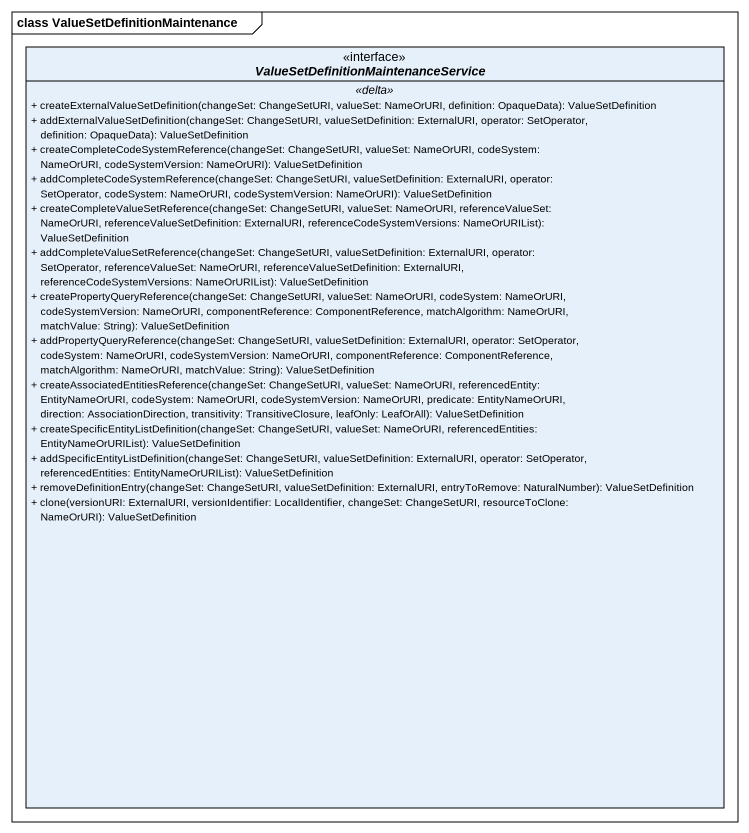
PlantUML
@startuml
mainframe class ValueSetDefinitionMaintenance
hide circle
hide empty members
skinparam classAttributeIconSize 0
interface "ValueSetDefinitionMaintenanceService" as ValueSetDefinitionMaintenanc <<interface>> {
  .. <<delta>> ..
  + createExternalValueSetDefinition(changeSet: ChangeSetURI, valueSet: NameOrURI, definition: OpaqueData): ValueSetDefinition
  + addExternalValueSetDefinition(changeSet: ChangeSetURI, valueSetDefinition: ExternalURI, operator: SetOperator, definition: OpaqueData): ValueSetDefinition
  + createCompleteCodeSystemReference(changeSet: ChangeSetURI, valueSet: NameOrURI, codeSystem: NameOrURI, codeSystemVersion: NameOrURI): ValueSetDefinition
  + addCompleteCodeSystemReference(changeSet: ChangeSetURI, valueSetDefinition: ExternalURI, operator: SetOperator, codeSystem: NameOrURI, codeSystemVersion: NameOrURI): ValueSetDefinition
  + createCompleteValueSetReference(changeSet: ChangeSetURI, valueSet: NameOrURI, referenceValueSet: NameOrURI, referenceValueSetDefinition: ExternalURI, referenceCodeSystemVersions: NameOrURIList): ValueSetDefinition
  + addCompleteValueSetReference(changeSet: ChangeSetURI, valueSetDefinition: ExternalURI, operator: SetOperator, referenceValueSet: NameOrURI, referenceValueSetDefinition: ExternalURI, referenceCodeSystemVersions: NameOrURIList): ValueSetDefinition
  + createPropertyQueryReference(changeSet: ChangeSetURI, valueSet: NameOrURI, codeSystem: NameOrURI, codeSystemVersion: NameOrURI, componentReference: ComponentReference, matchAlgorithm: NameOrURI, matchValue: String): ValueSetDefinition
  + addPropertyQueryReference(changeSet: ChangeSetURI, valueSetDefinition: ExternalURI, operator: SetOperator, codeSystem: NameOrURI, codeSystemVersion: NameOrURI, componentReference: ComponentReference, matchAlgorithm: NameOrURI, matchValue: String): ValueSetDefinition
  + createAssociatedEntitiesReference(changeSet: ChangeSetURI, valueSet: NameOrURI, referencedEntity: EntityNameOrURI, codeSystem: NameOrURI, codeSystemVersion: NameOrURI, predicate: EntityNameOrURI, direction: AssociationDirection, transitivity: TransitiveClosure, leafOnly: LeafOrAll): ValueSetDefinition
  + createSpecificEntityListDefinition(changeSet: ChangeSetURI, valueSet: NameOrURI, referencedEntities: EntityNameOrURIList): ValueSetDefinition
  + addSpecificEntityListDefinition(changeSet: ChangeSetURI, valueSetDefinition: ExternalURI, operator: SetOperator, referencedEntities: EntityNameOrURIList): ValueSetDefinition
  + removeDefinitionEntry(changeSet: ChangeSetURI, valueSetDefinition: ExternalURI, entryToRemove: NaturalNumber): ValueSetDefinition
  + clone(versionURI: ExternalURI, versionIdentifier: LocalIdentifier, changeSet: ChangeSetURI, resourceToClone: NameOrURI): ValueSetDefinition
}
@enduml
